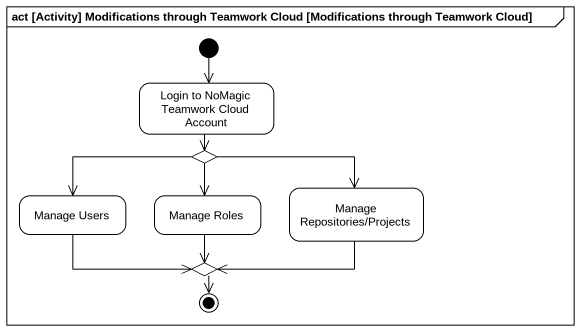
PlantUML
@startuml
mainframe act [Activity] Modifications through Teamwork Cloud [Modifications through Teamwork Cloud]
hide empty description
state "Login to NoMagic Teamwork Cloud Account" as Login_to_NoMagic_Teamwork
state choice1 <<choice>>
state "Manage Users" as Manage_Users
state "Manage Roles" as Manage_Roles
state "Manage Repositories/Projects" as Manage_Repositories_Projects
state choice2 <<choice>>
[*] --> Login_to_NoMagic_Teamwork
Login_to_NoMagic_Teamwork --> choice1
choice1 -left-> Manage_Users
choice1 --> Manage_Roles
choice1 -right-> Manage_Repositories_Projects
Manage_Users -right-> choice2
Manage_Roles --> choice2
Manage_Repositories_Projects -left-> choice2
choice2 --> [*]
@enduml
